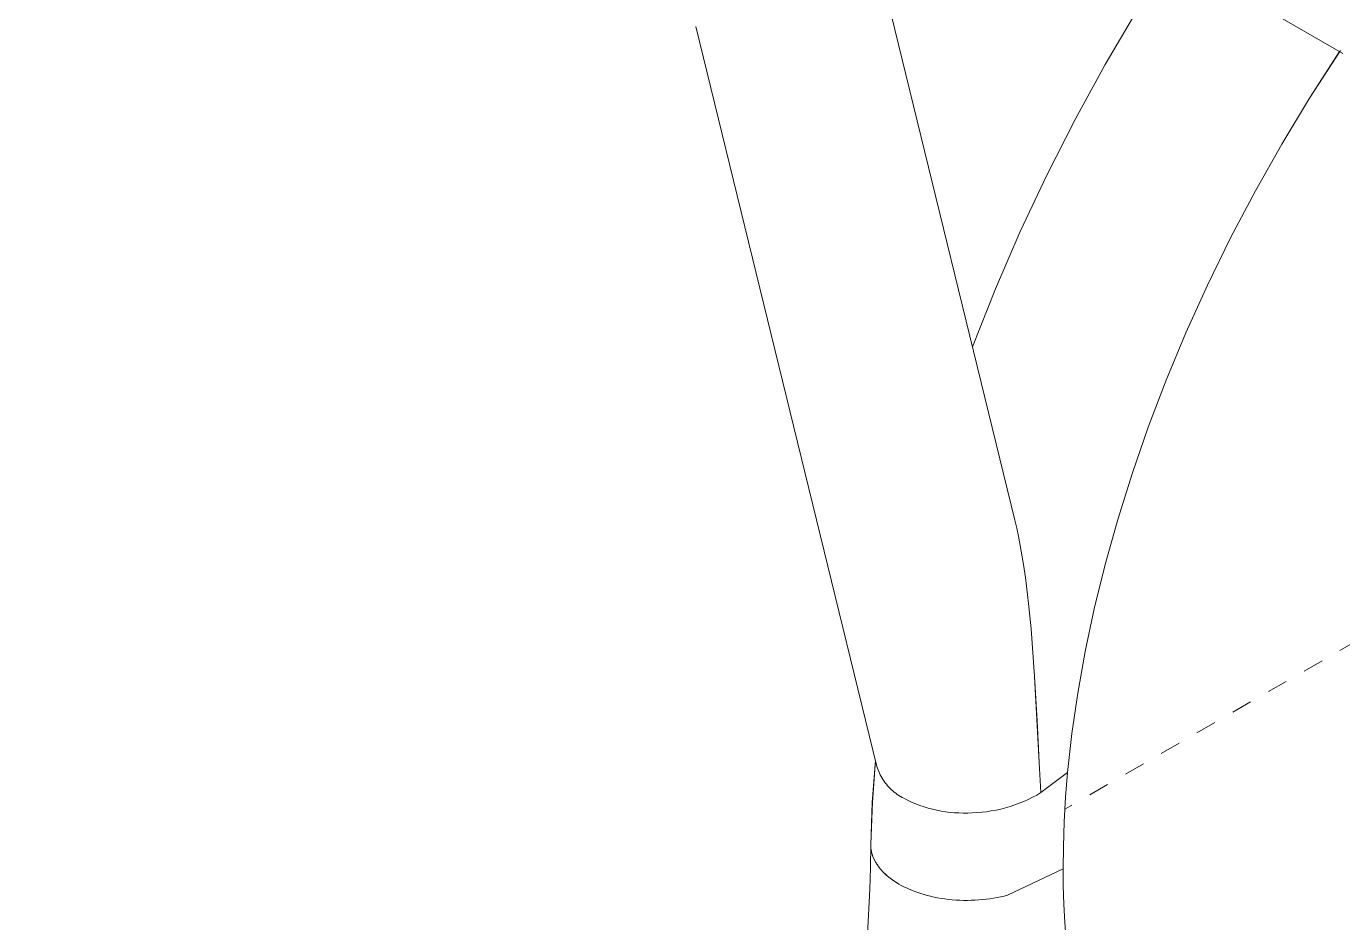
# Model space of a CAD drawing. Header units: inches. Extents: x -4 to 147, y -1 to 99.
# Drawn here: x 97.02 to 103.4, y 49.23 to 53.58 of the extents above; entities that cross this region are included whole.
import ezdxf

# ---------------------------------------------------------------- set-up
doc = ezdxf.new("R2010")
doc.units = ezdxf.units.IN
doc.linetypes.add('HIDDEN', pattern=[1.905, 1.27, -0.635])
doc.layers.add('ZANO_R', color=7, linetype='Continuous', lineweight=0)
doc.layers.add('ZANO_R_przerywana', color=250, linetype='HIDDEN', lineweight=0)

msp = doc.modelspace()

# ---------------------------------------------------------------- linework, layer by layer
at = {"layer": 'ZANO_R'}
for p, q in [((103.4013, 53.445), (97.02098, 57.12868)), ((101.1922, 53.72088), (101.81247, 51.18417)), ((101.1922, 53.72088), (101.81247, 51.18417)), ((102.24971, 53.39044), (102.40377, 53.65073)), ((102.24971, 53.39044), (102.40377, 53.65073)), ((101.14325, 49.99084), (100.2666, 53.57603)), ((101.14325, 49.99084), (100.2666, 53.57603)), ((103.39028, 53.45976), (103.24033, 53.22828)), ((103.38622, 53.45371), (103.24033, 53.22828)), ((102.10398, 53.12538), (102.24971, 53.39044)), ((102.10398, 53.12538), (102.24971, 53.39044)), ((103.24033, 53.22828), (103.10577, 53.00579)), ((103.24033, 53.22828), (103.10577, 53.00579)), ((101.96676, 52.85583), (102.10398, 53.12538)), ((101.96676, 52.85583), (102.10398, 53.12538)), ((103.10577, 53.00579), (102.97817, 52.77987)), ((103.10577, 53.00579), (102.97817, 52.77987)), ((101.83816, 52.58205), (101.96676, 52.85583)), ((101.83816, 52.58205), (101.96676, 52.85583)), ((102.97817, 52.77987), (102.85803, 52.55155)), ((102.97817, 52.77987), (102.85803, 52.55155)), ((101.71832, 52.30433), (101.83816, 52.58205)), ((101.71832, 52.30433), (101.83816, 52.58205)), ((102.85803, 52.55155), (102.74576, 52.32186)), ((102.85803, 52.55155), (102.74576, 52.32186)), ((102.74576, 52.32186), (102.64168, 52.09177)), ((102.74576, 52.32186), (102.64168, 52.09177)), ((101.60737, 52.02295), (101.71832, 52.30433)), ((101.60737, 52.02295), (101.71832, 52.30433)), ((102.64168, 52.09177), (102.54601, 51.86224)), ((102.64168, 52.09177), (102.54601, 51.86224)), ((102.54601, 51.86224), (102.45895, 51.63423)), ((102.54601, 51.86224), (102.45895, 51.63423)), ((102.45895, 51.63423), (102.38059, 51.40867)), ((102.45895, 51.63423), (102.38059, 51.40867)), ((102.38059, 51.40867), (102.31092, 51.18638)), ((102.38059, 51.40867), (102.31092, 51.18638)), ((101.81247, 51.18417), (101.8218, 51.14415)), ((101.81247, 51.18417), (101.8218, 51.14415)), ((102.31092, 51.18638), (102.24991, 50.96816)), ((102.31092, 51.18638), (102.24991, 50.96816)), ((101.8218, 51.14415), (101.82977, 51.10682)), ((101.8218, 51.14415), (101.82977, 51.10682)), ((101.82977, 51.10682), (101.84376, 51.03281)), ((101.82977, 51.10682), (101.84376, 51.03281)), ((101.84376, 51.03281), (101.85416, 50.96938)), ((101.84376, 51.03281), (101.85416, 50.96938)), ((101.85416, 50.96938), (101.86338, 50.90578)), ((101.85416, 50.96938), (101.86338, 50.90578)), ((102.24991, 50.96816), (102.19742, 50.75471)), ((102.24991, 50.96816), (102.19742, 50.75471)), ((101.86338, 50.90578), (101.87867, 50.78027)), ((101.86338, 50.90578), (101.87867, 50.78027)), ((101.87867, 50.78027), (101.89078, 50.65695)), ((101.87867, 50.78027), (101.89078, 50.65695)), ((102.19742, 50.75471), (102.15327, 50.54669)), ((102.19742, 50.75471), (102.15327, 50.54669)), ((101.89078, 50.65695), (101.9081, 50.42676)), ((101.89078, 50.65695), (101.9081, 50.42676)), ((102.15327, 50.54669), (102.11721, 50.34472)), ((102.15327, 50.54669), (102.11721, 50.34472)), ((101.9081, 50.42676), (101.92053, 50.21145)), ((101.9081, 50.42676), (101.93087, 50.00869)), ((102.11721, 50.34472), (102.08896, 50.14928)), ((102.11721, 50.34472), (102.08896, 50.14928)), ((101.92053, 50.21145), (101.93087, 50.00869)), ((102.08896, 50.14928), (102.06817, 49.96077)), ((102.08896, 50.14928), (102.06817, 49.96077)), ((101.12153, 49.81571), (101.13618, 50.01973)), ((101.12161, 49.81726), (101.13618, 50.01973)), ((101.14607, 49.98227), (101.14325, 49.99084)), ((101.14607, 49.98227), (101.14325, 49.99084)), ((101.14919, 49.9738), (101.14607, 49.98227)), ((101.14919, 49.9738), (101.14607, 49.98227)), ((101.1526, 49.96544), (101.14919, 49.9738)), ((101.1526, 49.96544), (101.14919, 49.9738)), ((101.1563, 49.95721), (101.1526, 49.96544)), ((101.1563, 49.95721), (101.1526, 49.96544)), ((101.93087, 50.00869), (101.93834, 49.86352)), ((101.93087, 50.00869), (101.93834, 49.86352)), ((101.93834, 49.86352), (102.06817, 49.96077)), ((102.06817, 49.96077), (102.0584, 49.84112)), ((102.06817, 49.96077), (102.0584, 49.84112)), ((101.16028, 49.94911), (101.1563, 49.95721)), ((101.16028, 49.94911), (101.1563, 49.95721)), ((101.16454, 49.94115), (101.16028, 49.94911)), ((101.16454, 49.94115), (101.16028, 49.94911)), ((101.16908, 49.93335), (101.16454, 49.94115)), ((101.16908, 49.93335), (101.16454, 49.94115)), ((101.17388, 49.92571), (101.16908, 49.93335)), ((101.17388, 49.92571), (101.16908, 49.93335)), ((101.17895, 49.91824), (101.17388, 49.92571)), ((101.17895, 49.91824), (101.17388, 49.92571)), ((101.18428, 49.91095), (101.17895, 49.91824)), ((101.18428, 49.91095), (101.17895, 49.91824)), ((101.18985, 49.90385), (101.18428, 49.91095)), ((101.18985, 49.90385), (101.18428, 49.91095)), ((101.19567, 49.89695), (101.18985, 49.90385)), ((101.19567, 49.89695), (101.18985, 49.90385)), ((101.20173, 49.89026), (101.19567, 49.89695)), ((101.20173, 49.89026), (101.19567, 49.89695)), ((101.20801, 49.88378), (101.20173, 49.89026)), ((101.20801, 49.88378), (101.20173, 49.89026)), ((101.21452, 49.87752), (101.20801, 49.88378)), ((101.21452, 49.87752), (101.20801, 49.88378)), ((101.22124, 49.87149), (101.21452, 49.87752)), ((101.22124, 49.87149), (101.21452, 49.87752)), ((101.22816, 49.8657), (101.22124, 49.87149)), ((101.22816, 49.8657), (101.22124, 49.87149)), ((101.23528, 49.86016), (101.22816, 49.8657)), ((101.23528, 49.86016), (101.22816, 49.8657)), ((101.24259, 49.85486), (101.23528, 49.86016)), ((101.24259, 49.85486), (101.23528, 49.86016)), ((101.25008, 49.84983), (101.24259, 49.85486)), ((101.25008, 49.84983), (101.24259, 49.85486)), ((101.25774, 49.84505), (101.25008, 49.84983)), ((101.25774, 49.84505), (101.25008, 49.84983)), ((101.26557, 49.84055), (101.25774, 49.84505)), ((101.26557, 49.84055), (101.25774, 49.84505)), ((101.27354, 49.83632), (101.26557, 49.84055)), ((101.27354, 49.83632), (101.26557, 49.84055)), ((101.29271, 49.82667), (101.27354, 49.83632)), ((101.29271, 49.82667), (101.27354, 49.83632)), ((101.87647, 49.83037), (101.85513, 49.82076)), ((101.87647, 49.83037), (101.85513, 49.82076)), ((101.89747, 49.84071), (101.87647, 49.83037)), ((101.89747, 49.84071), (101.87647, 49.83037)), ((101.9181, 49.85176), (101.89747, 49.84071)), ((101.9181, 49.85176), (101.89747, 49.84071)), ((101.93834, 49.86352), (101.9181, 49.85176)), ((101.93834, 49.86352), (101.9181, 49.85176)), ((102.0584, 49.84112), (102.05147, 49.72127)), ((102.0584, 49.84112), (102.05147, 49.72127)), ((101.11389, 49.6113), (101.12153, 49.81571)), ((101.11395, 49.61441), (101.12161, 49.81726)), ((101.3122, 49.81768), (101.29271, 49.82667)), ((101.3122, 49.81768), (101.29271, 49.82667)), ((101.33198, 49.80937), (101.3122, 49.81768)), ((101.33198, 49.80937), (101.3122, 49.81768)), ((101.35204, 49.80173), (101.33198, 49.80937)), ((101.35204, 49.80173), (101.33198, 49.80937)), ((101.37234, 49.79479), (101.35204, 49.80173)), ((101.37234, 49.79479), (101.35204, 49.80173)), ((101.39287, 49.78854), (101.37234, 49.79479)), ((101.39287, 49.78854), (101.37234, 49.79479)), ((101.4136, 49.783), (101.39287, 49.78854)), ((101.4136, 49.783), (101.39287, 49.78854)), ((101.43451, 49.77817), (101.4136, 49.783)), ((101.43451, 49.77817), (101.4136, 49.783)), ((101.45558, 49.77405), (101.43451, 49.77817)), ((101.45558, 49.77405), (101.43451, 49.77817)), ((101.47677, 49.77066), (101.45558, 49.77405)), ((101.47677, 49.77066), (101.45558, 49.77405)), ((101.49806, 49.76799), (101.47677, 49.77066)), ((101.49806, 49.76799), (101.47677, 49.77066)), ((101.51943, 49.76606), (101.49806, 49.76799)), ((101.51943, 49.76606), (101.49806, 49.76799)), ((101.62859, 49.76669), (101.60521, 49.76563)), ((101.62859, 49.76669), (101.60521, 49.76563)), ((101.65192, 49.76856), (101.62859, 49.76669)), ((101.65192, 49.76856), (101.62859, 49.76669)), ((101.67517, 49.77122), (101.65192, 49.76856)), ((101.67517, 49.77122), (101.65192, 49.76856)), ((101.69832, 49.77468), (101.67517, 49.77122)), ((101.69832, 49.77468), (101.67517, 49.77122)), ((101.72133, 49.77893), (101.69832, 49.77468)), ((101.72133, 49.77893), (101.69832, 49.77468)), ((101.74419, 49.78398), (101.72133, 49.77893)), ((101.74419, 49.78398), (101.72133, 49.77893)), ((101.76686, 49.7898), (101.74419, 49.78398)), ((101.76686, 49.7898), (101.74419, 49.78398)), ((101.78931, 49.7964), (101.76686, 49.7898)), ((101.78931, 49.7964), (101.76686, 49.7898)), ((101.81153, 49.80376), (101.78931, 49.7964)), ((101.81153, 49.80376), (101.78931, 49.7964)), ((101.83348, 49.81189), (101.81153, 49.80376)), ((101.83348, 49.81189), (101.81153, 49.80376)), ((101.85513, 49.82076), (101.83348, 49.81189)), ((101.85513, 49.82076), (101.83348, 49.81189)), ((101.54086, 49.76485), (101.51943, 49.76606)), ((101.54086, 49.76485), (101.51943, 49.76606)), ((101.56231, 49.76438), (101.54086, 49.76485)), ((101.56231, 49.76438), (101.54086, 49.76485)), ((101.58377, 49.76464), (101.56231, 49.76438)), ((101.58377, 49.76464), (101.56231, 49.76438)), ((101.60521, 49.76563), (101.58377, 49.76464)), ((101.60521, 49.76563), (101.58377, 49.76464)), ((102.05147, 49.72127), (102.04739, 49.60129)), ((102.05147, 49.72127), (102.04739, 49.60129)), ((101.11285, 49.49887), (101.11388, 49.61093)), ((101.11285, 49.49887), (101.11388, 49.61093)), ((101.11392, 49.61441), (101.11388, 49.61087)), ((101.11388, 49.61087), (101.11393, 49.60733)), ((101.1139, 49.61337), (101.11389, 49.60978)), ((101.11389, 49.60978), (101.11396, 49.6062)), ((101.114, 49.61695), (101.1139, 49.61337)), ((101.11393, 49.60733), (101.11405, 49.60379)), ((101.11396, 49.6062), (101.11411, 49.60262)), ((101.11405, 49.60379), (101.11425, 49.60025)), ((101.11411, 49.60262), (101.11434, 49.59904)), ((101.11425, 49.60025), (101.11453, 49.59671)), ((101.11434, 49.59904), (101.11465, 49.59547)), ((101.11453, 49.59671), (101.1149, 49.59318)), ((101.11465, 49.59547), (101.11505, 49.5919)), ((101.1149, 49.59318), (101.11534, 49.58965)), ((101.11505, 49.5919), (101.11553, 49.58833)), ((101.11534, 49.58965), (101.11587, 49.58613)), ((101.11553, 49.58833), (101.11609, 49.58477)), ((101.11587, 49.58613), (101.11647, 49.58261)), ((101.11609, 49.58477), (101.11673, 49.58122)), ((101.11647, 49.58261), (101.11715, 49.5791)), ((101.11673, 49.58122), (101.11745, 49.57767)), ((101.11715, 49.5791), (101.11791, 49.5756)), ((101.11745, 49.57767), (101.11826, 49.57413)), ((101.11791, 49.5756), (101.11875, 49.57211)), ((102.04739, 49.60129), (102.04641, 49.49373)), ((102.04739, 49.60129), (102.04641, 49.49373)), ((101.11826, 49.57413), (101.11914, 49.57061)), ((101.11875, 49.57211), (101.11967, 49.56862)), ((101.11914, 49.57061), (101.1201, 49.56709)), ((101.11967, 49.56862), (101.12067, 49.56515)), ((101.1201, 49.56709), (101.12114, 49.56359)), ((101.12067, 49.56515), (101.12174, 49.56169)), ((101.12114, 49.56359), (101.12226, 49.56009)), ((101.12174, 49.56169), (101.12289, 49.55824)), ((101.12226, 49.56009), (101.12346, 49.55661)), ((101.12289, 49.55824), (101.12412, 49.55481)), ((101.12346, 49.55661), (101.12474, 49.55315)), ((101.12412, 49.55481), (101.12542, 49.55139)), ((101.12474, 49.55315), (101.12609, 49.5497)), ((101.12542, 49.55139), (101.12679, 49.54799)), ((101.12609, 49.5497), (101.12752, 49.54626)), ((101.12679, 49.54799), (101.12824, 49.5446)), ((101.12752, 49.54626), (101.12903, 49.54284)), ((101.12824, 49.5446), (101.12977, 49.54122)), ((101.12903, 49.54284), (101.13061, 49.53944)), ((101.12977, 49.54122), (101.13136, 49.53787)), ((101.13061, 49.53944), (101.13226, 49.53606)), ((101.13136, 49.53787), (101.13303, 49.53453)), ((101.13226, 49.53606), (101.13399, 49.5327)), ((101.13303, 49.53453), (101.13477, 49.53121)), ((101.13399, 49.5327), (101.13578, 49.52935)), ((101.13477, 49.53121), (101.13658, 49.52792)), ((101.13578, 49.52935), (101.13765, 49.52603)), ((101.13658, 49.52792), (101.13846, 49.52464)), ((101.13765, 49.52603), (101.13959, 49.52272)), ((101.13846, 49.52464), (101.14041, 49.52138)), ((101.13959, 49.52272), (101.1416, 49.51944)), ((101.14041, 49.52138), (101.14242, 49.51814)), ((101.1416, 49.51944), (101.14368, 49.51619)), ((101.14242, 49.51814), (101.1445, 49.51493)), ((101.14368, 49.51619), (101.14583, 49.51295)), ((101.1445, 49.51493), (101.14665, 49.51174)), ((101.14583, 49.51295), (101.15031, 49.50655)), ((101.14665, 49.51174), (101.15114, 49.50543)), ((101.11011, 49.39608), (101.11285, 49.49887)), ((101.11011, 49.39608), (101.11285, 49.49887)), ((101.15031, 49.50655), (101.15506, 49.50026)), ((101.15114, 49.50543), (101.15587, 49.49922)), ((101.15506, 49.50026), (101.16005, 49.49407)), ((101.15587, 49.49922), (101.16085, 49.49312)), ((101.16005, 49.49407), (101.16529, 49.48799)), ((101.16085, 49.49312), (101.16606, 49.48712)), ((101.16529, 49.48799), (101.17075, 49.48202)), ((101.16606, 49.48712), (101.17149, 49.48124)), ((101.17075, 49.48202), (101.17643, 49.47617)), ((101.17149, 49.48124), (101.17714, 49.47547)), ((101.17643, 49.47617), (101.18233, 49.47044)), ((101.17714, 49.47547), (101.18299, 49.46982)), ((101.18233, 49.47044), (101.18842, 49.46484)), ((101.18299, 49.46982), (101.18904, 49.46429)), ((101.18842, 49.46484), (101.1947, 49.45936)), ((101.18904, 49.46429), (101.19527, 49.45889)), ((101.1947, 49.45936), (101.20117, 49.45402)), ((101.19527, 49.45889), (101.20167, 49.45361)), ((101.20117, 49.45402), (101.2078, 49.4488)), ((101.20167, 49.45361), (101.20825, 49.44846)), ((101.2078, 49.4488), (101.21459, 49.44372)), ((101.20825, 49.44846), (101.21497, 49.44345)), ((101.77646, 49.36631), (102.04641, 49.49373)), ((102.04641, 49.49373), (102.04725, 49.41197)), ((102.04641, 49.49373), (102.04725, 49.41197)), ((101.0987, 49.17549), (101.11011, 49.39608)), ((101.0987, 49.17549), (101.11011, 49.39608)), ((101.21459, 49.44372), (101.22154, 49.43878)), ((101.21497, 49.44345), (101.22185, 49.43856)), ((101.22154, 49.43878), (101.22862, 49.43397)), ((101.22185, 49.43856), (101.22885, 49.43381)), ((101.22862, 49.43397), (101.23583, 49.4293)), ((101.22885, 49.43381), (101.23599, 49.4292)), ((101.23583, 49.4293), (101.24316, 49.42477)), ((101.23599, 49.4292), (101.24324, 49.42472)), ((101.24316, 49.42477), (101.25059, 49.42037)), ((101.24324, 49.42472), (101.25059, 49.42037)), ((101.25059, 49.42037), (101.26203, 49.414)), ((101.25059, 49.42037), (101.26203, 49.414)), ((101.26203, 49.414), (101.27399, 49.40776)), ((101.26203, 49.414), (101.27399, 49.40776)), ((101.27399, 49.40776), (101.28649, 49.40169)), ((101.27399, 49.40776), (101.28649, 49.40169)), ((101.28649, 49.40169), (101.2995, 49.39581)), ((101.28649, 49.40169), (101.2995, 49.39581)), ((101.2995, 49.39581), (101.31304, 49.39013)), ((101.2995, 49.39581), (101.31304, 49.39013)), ((101.31304, 49.39013), (101.32707, 49.38468)), ((101.31304, 49.39013), (101.32707, 49.38468)), ((101.32707, 49.38468), (101.3416, 49.37947)), ((101.32707, 49.38468), (101.3416, 49.37947)), ((102.04725, 49.41197), (102.04999, 49.32288)), ((102.04725, 49.41197), (102.04999, 49.32288)), ((101.3416, 49.37947), (101.3566, 49.37452)), ((101.3416, 49.37947), (101.3566, 49.37452)), ((101.3566, 49.37452), (101.37206, 49.36985)), ((101.3566, 49.37452), (101.37206, 49.36985)), ((101.37206, 49.36985), (101.38795, 49.36548)), ((101.37206, 49.36985), (101.38795, 49.36548)), ((101.38795, 49.36548), (101.40425, 49.36143)), ((101.38795, 49.36548), (101.40425, 49.36143)), ((101.40425, 49.36143), (101.42092, 49.35771)), ((101.40425, 49.36143), (101.42092, 49.35771)), ((101.42092, 49.35771), (101.43795, 49.35435)), ((101.42092, 49.35771), (101.43795, 49.35435)), ((101.43795, 49.35435), (101.4553, 49.35134)), ((101.43795, 49.35435), (101.4553, 49.35134)), ((101.4553, 49.35134), (101.47292, 49.34872)), ((101.4553, 49.35134), (101.47292, 49.34872)), ((101.47292, 49.34872), (101.4908, 49.34648)), ((101.47292, 49.34872), (101.4908, 49.34648)), ((101.4908, 49.34648), (101.50888, 49.34465)), ((101.4908, 49.34648), (101.50888, 49.34465)), ((101.50888, 49.34465), (101.52712, 49.34322)), ((101.50888, 49.34465), (101.52712, 49.34322)), ((101.52712, 49.34322), (101.5455, 49.34221)), ((101.52712, 49.34322), (101.5455, 49.34221)), ((101.5455, 49.34221), (101.56395, 49.34162)), ((101.5455, 49.34221), (101.56395, 49.34162)), ((101.56395, 49.34162), (101.58244, 49.34145)), ((101.56395, 49.34162), (101.58244, 49.34145)), ((101.58244, 49.34145), (101.60093, 49.3417)), ((101.58244, 49.34145), (101.60093, 49.3417)), ((101.60093, 49.3417), (101.61937, 49.34237)), ((101.60093, 49.3417), (101.61937, 49.34237)), ((101.61937, 49.34237), (101.63773, 49.34347)), ((101.61937, 49.34237), (101.63773, 49.34347)), ((101.63773, 49.34347), (101.65594, 49.34498)), ((101.63773, 49.34347), (101.65594, 49.34498)), ((101.65594, 49.34498), (101.67399, 49.34689)), ((101.65594, 49.34498), (101.67399, 49.34689)), ((101.67399, 49.34689), (101.69181, 49.3492)), ((101.67399, 49.34689), (101.69181, 49.3492)), ((101.69181, 49.3492), (101.70939, 49.3519)), ((101.69181, 49.3492), (101.70939, 49.3519)), ((101.70939, 49.3519), (101.72667, 49.35497)), ((101.70939, 49.3519), (101.72667, 49.35497)), ((101.72667, 49.35497), (101.74364, 49.35841)), ((101.72667, 49.35497), (101.74364, 49.35841)), ((101.74364, 49.35841), (101.76024, 49.36219)), ((101.74364, 49.35841), (101.76024, 49.36219)), ((101.76024, 49.36219), (101.77646, 49.36631)), ((101.76024, 49.36219), (101.77646, 49.36631)), ((102.04999, 49.32288), (102.05463, 49.23386)), ((102.04999, 49.32288), (102.05463, 49.23386)), ((102.05463, 49.23386), (102.06109, 49.14667)), ((102.05463, 49.23386), (102.06109, 49.14667))]:
    msp.add_line(p, q, dxfattribs=at)
at = {"layer": 'ZANO_R_przerywana', "ltscale": 0.05}
msp.add_line((105.89946, 52.00269), (102.05468, 49.78291), dxfattribs=at)

doc.saveas('drawing.dxf')
